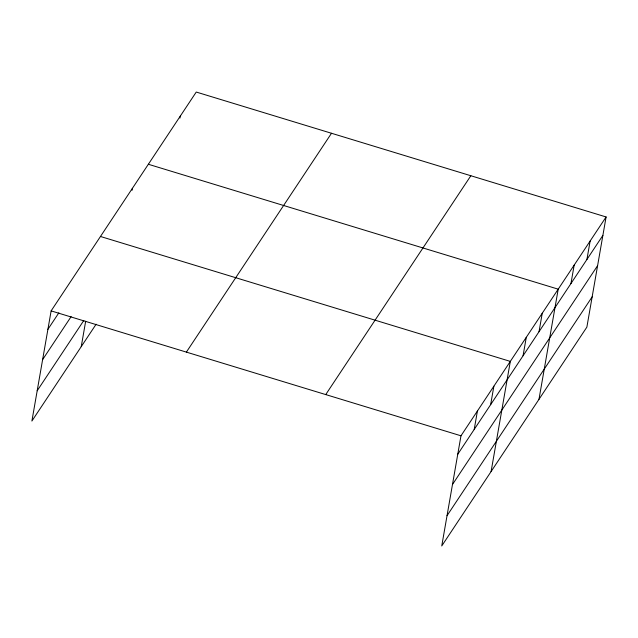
<?xml version="1.0" encoding="UTF-8"?>
<svg xmlns="http://www.w3.org/2000/svg" width="638" height="638" viewBox="0 0 638 638"><rect width="100%" height="100%" fill="white"/><g stroke="black" fill="none" stroke-linecap="round" stroke-linejoin="round"><path stroke-width="0.96" d="M606.1 216.96L460.979 435.802L441.751 545.953L586.872 327.111L606.1 216.96L196.249 92.047L51.128 310.889L31.9 421.04L96.107 324.224M81.241 346.633L85.667 321.257M132.05 190.284L132.393 188.338M179.94 118.062L180.283 116.124M474.209 429.446L477.423 411M490.654 404.644L493.876 386.197M491.093 471.546L510.32 361.395L100.469 236.483M523.064 355.765L526.286 337.319M539.03 331.696L542.244 313.25M538.982 399.324L558.21 289.173L148.359 164.269M570.954 283.551L574.176 265.105M586.92 259.475L590.134 241.028M47.906 329.336L58.871 312.803M42.626 359.601L71.129 316.608M37.179 390.783L83.785 320.507M186.376 352.112L331.497 133.27M325.731 394.579L470.852 175.737M457.757 454.248L602.878 235.398M452.478 484.505L597.599 265.663M447.039 515.687L592.16 296.845M51.128 310.889L460.979 435.802"/></g></svg>
